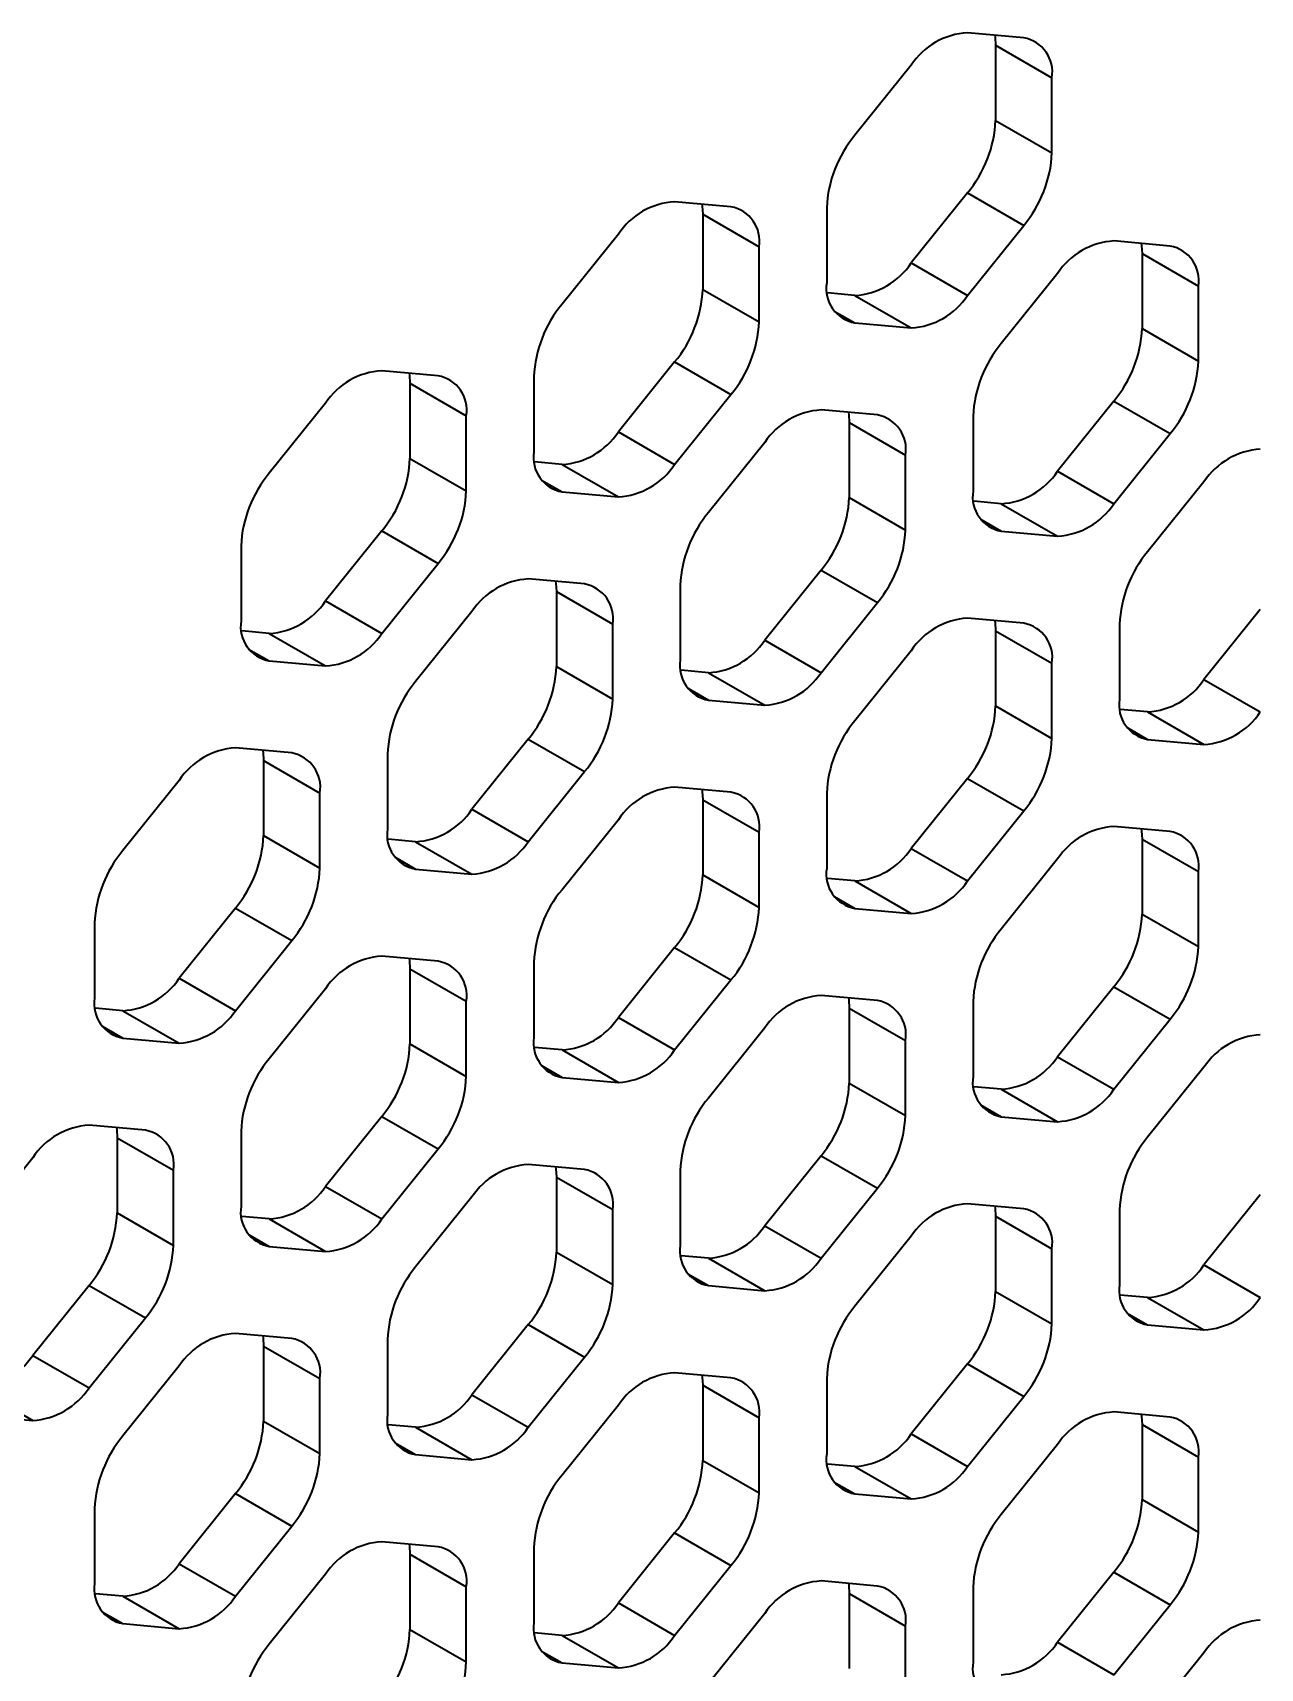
# Model space of a CAD drawing. Header units: millimetres. Extents: x 10 to 515, y -34 to 231.
# Drawn here: x 54.247 to 56.816, y 64.199 to 67.623 of the extents above; entities that cross this region are included whole.
import ezdxf

# ---------------------------------------------------------------- set-up
doc = ezdxf.new("R2010")
doc.units = ezdxf.units.MM

msp = doc.modelspace()

# ---------------------------------------------------------------- linework, layer by layer
at = {"color": 7, "linetype": 'Continuous', "lineweight": 35}
for p, q in [((56.32091, 67.612035), (56.203059, 67.622572)), ((56.261985, 67.596228), (56.379836, 67.528194)), ((56.261985, 67.596228), (56.261985, 67.439085)), ((56.085208, 67.554538), (55.967357, 67.407933)), ((56.379836, 67.371051), (56.379836, 67.528194)), ((56.261985, 67.439085), (56.379836, 67.371051)), ((56.203059, 67.28721), (56.085208, 67.140604)), ((56.203059, 67.28721), (56.32091, 67.219176)), ((55.708084, 67.258258), (55.590233, 67.268795)), ((55.908431, 67.256058), (55.908431, 67.098915)), ((55.649159, 67.242451), (55.76701, 67.174417)), ((55.649159, 67.242451), (55.649159, 67.085308)), ((56.203059, 67.07257), (56.32091, 67.219176)), ((55.472382, 67.200761), (55.354531, 67.054156)), ((56.627323, 67.176064), (56.509472, 67.186602)), ((55.76701, 67.017274), (55.76701, 67.174417)), ((56.568398, 67.160257), (56.686249, 67.092223)), ((56.568398, 67.160257), (56.568398, 67.003114)), ((56.085208, 67.140604), (56.203059, 67.07257)), ((56.391621, 67.118568), (56.27377, 66.971962)), ((55.649159, 67.085308), (55.76701, 67.017274)), ((55.967357, 67.07257), (55.909998, 67.077699)), ((56.686249, 66.93508), (56.686249, 67.092223)), ((55.967357, 67.07257), (56.085208, 67.004536)), ((55.967357, 67.015074), (56.085208, 67.004536)), ((56.568398, 67.003114), (56.686249, 66.93508)), ((55.095258, 66.904481), (54.977407, 66.915019)), ((55.590233, 66.933433), (55.472382, 66.786828)), ((55.590233, 66.933433), (55.708084, 66.865399)), ((55.036333, 66.888674), (55.154184, 66.82064)), ((55.036333, 66.888674), (55.036333, 66.731531)), ((55.295605, 66.902281), (55.295605, 66.745138)), ((54.859556, 66.846985), (54.741705, 66.700379)), ((55.590233, 66.718794), (55.708084, 66.865399)), ((56.509472, 66.85124), (56.391621, 66.704634)), ((56.509472, 66.85124), (56.627323, 66.783206)), ((55.154184, 66.663497), (55.154184, 66.82064)), ((56.014497, 66.822287), (55.896646, 66.832825)), ((55.955572, 66.806481), (56.073423, 66.738447)), ((55.955572, 66.806481), (55.955572, 66.649337)), ((56.214844, 66.820087), (56.214844, 66.662944)), ((55.472382, 66.786828), (55.590233, 66.718794)), ((56.509472, 66.6366), (56.627323, 66.783206)), ((55.778795, 66.764791), (55.660944, 66.618185)), ((56.073423, 66.581303), (56.073423, 66.738447)), ((55.036333, 66.731531), (55.154184, 66.663497)), ((55.354531, 66.718794), (55.297173, 66.723922)), ((55.354531, 66.718794), (55.472382, 66.65076)), ((56.391621, 66.704634), (56.509472, 66.6366)), ((56.698034, 66.682597), (56.580183, 66.535991)), ((55.354531, 66.661297), (55.472382, 66.65076)), ((55.955572, 66.649337), (56.073423, 66.581303)), ((56.27377, 66.6366), (56.216411, 66.641729)), ((56.27377, 66.6366), (56.391621, 66.568566)), ((54.977407, 66.579656), (54.859556, 66.433051)), ((54.977407, 66.579656), (55.095258, 66.511622)), ((56.27377, 66.579103), (56.391621, 66.568566)), ((54.682779, 66.548504), (54.682779, 66.391361)), ((54.977407, 66.365017), (55.095258, 66.511622)), ((55.896646, 66.497463), (55.778795, 66.350857)), ((55.896646, 66.497463), (56.014497, 66.429429)), ((55.401671, 66.46851), (55.28382, 66.479048)), ((55.602018, 66.46631), (55.602018, 66.309167)), ((54.859556, 66.433051), (54.977407, 66.365017)), ((55.342746, 66.452704), (55.460597, 66.38467)), ((55.342746, 66.452704), (55.342746, 66.29556)), ((55.896646, 66.282823), (56.014497, 66.429429)), ((55.165969, 66.411014), (55.048118, 66.264408)), ((56.32091, 66.386316), (56.203059, 66.396854)), ((56.815885, 66.415269), (56.698034, 66.268663)), ((54.741705, 66.365017), (54.684347, 66.370145)), ((54.741705, 66.365017), (54.859556, 66.296983)), ((55.460597, 66.227526), (55.460597, 66.38467)), ((56.261985, 66.37051), (56.379836, 66.302476)), ((56.261985, 66.37051), (56.261985, 66.213367)), ((56.521257, 66.384117), (56.521257, 66.226973)), ((55.778795, 66.350857), (55.896646, 66.282823)), ((56.085208, 66.32882), (55.967357, 66.182214)), ((54.741705, 66.30752), (54.859556, 66.296983)), ((55.342746, 66.29556), (55.460597, 66.227526)), ((55.660944, 66.282823), (55.603585, 66.287952)), ((56.379836, 66.145333), (56.379836, 66.302476)), ((55.660944, 66.282823), (55.778795, 66.214789)), ((56.698034, 66.268663), (56.815885, 66.200629)), ((55.660944, 66.225327), (55.778795, 66.214789)), ((56.261985, 66.213367), (56.379836, 66.145333)), ((56.580183, 66.200629), (56.522824, 66.205758)), ((56.580183, 66.200629), (56.698034, 66.132595)), ((54.788845, 66.114733), (54.670994, 66.125271)), ((55.28382, 66.143686), (55.165969, 65.99708)), ((55.28382, 66.143686), (55.401671, 66.075652)), ((56.580183, 66.143133), (56.698034, 66.132595)), ((54.72992, 66.098927), (54.847771, 66.030893)), ((54.72992, 66.098927), (54.72992, 65.941783)), ((54.989192, 66.112534), (54.989192, 65.95539)), ((54.553143, 66.057237), (54.435292, 65.910631)), ((55.28382, 65.929046), (55.401671, 66.075652)), ((56.203059, 66.061492), (56.085208, 65.914886)), ((56.203059, 66.061492), (56.32091, 65.993458)), ((54.847771, 65.873749), (54.847771, 66.030893)), ((55.708084, 66.03254), (55.590233, 66.043077)), ((55.649159, 66.016733), (55.76701, 65.948699)), ((55.649159, 66.016733), (55.649159, 65.85959)), ((55.908431, 66.03034), (55.908431, 65.873196)), ((55.165969, 65.99708), (55.28382, 65.929046)), ((56.203059, 65.846852), (56.32091, 65.993458)), ((55.472382, 65.975043), (55.354531, 65.828438)), ((55.76701, 65.791556), (55.76701, 65.948699)), ((56.627323, 65.950346), (56.509472, 65.960883)), ((54.72992, 65.941783), (54.847771, 65.873749)), ((55.048118, 65.929046), (54.99076, 65.934175)), ((55.048118, 65.929046), (55.165969, 65.861012)), ((56.085208, 65.914886), (56.203059, 65.846852)), ((56.568398, 65.934539), (56.686249, 65.866505)), ((56.568398, 65.934539), (56.568398, 65.777396)), ((56.391621, 65.892849), (56.27377, 65.746244)), ((55.048118, 65.87155), (55.165969, 65.861012)), ((55.649159, 65.85959), (55.76701, 65.791556)), ((55.967357, 65.846852), (55.909998, 65.851981)), ((55.967357, 65.846852), (56.085208, 65.778818)), ((56.686249, 65.709362), (56.686249, 65.866505)), ((54.670994, 65.789909), (54.553143, 65.643303)), ((54.670994, 65.789909), (54.788845, 65.721875)), ((55.967357, 65.789356), (56.085208, 65.778818)), ((56.568398, 65.777396), (56.686249, 65.709362)), ((54.376367, 65.758757), (54.376367, 65.601613)), ((54.670994, 65.575269), (54.788845, 65.721875)), ((55.590233, 65.707715), (55.472382, 65.561109)), ((55.590233, 65.707715), (55.708084, 65.639681)), ((55.095258, 65.678763), (54.977407, 65.6893)), ((55.295605, 65.676563), (55.295605, 65.51942)), ((54.553143, 65.643303), (54.670994, 65.575269)), ((55.036333, 65.662956), (55.154184, 65.594922)), ((55.036333, 65.662956), (55.036333, 65.505813)), ((55.590233, 65.493075), (55.708084, 65.639681)), ((54.859556, 65.621266), (54.741705, 65.474661)), ((56.014497, 65.596569), (55.896646, 65.607107)), ((56.509472, 65.625521), (56.391621, 65.478916)), ((56.509472, 65.625521), (56.627323, 65.557487)), ((54.435292, 65.575269), (54.377934, 65.580398)), ((54.435292, 65.575269), (54.553143, 65.507235)), ((55.154184, 65.437779), (55.154184, 65.594922)), ((55.955572, 65.580762), (56.073423, 65.512728)), ((55.955572, 65.580762), (55.955572, 65.423619)), ((56.214844, 65.594369), (56.214844, 65.437226)), ((55.472382, 65.561109), (55.590233, 65.493075)), ((55.778795, 65.539073), (55.660944, 65.392467)), ((56.509472, 65.410882), (56.627323, 65.557487)), ((54.435292, 65.517773), (54.553143, 65.507235)), ((55.036333, 65.505813), (55.154184, 65.437779)), ((56.073423, 65.355585), (56.073423, 65.512728)), ((55.354531, 65.493075), (55.297173, 65.498204)), ((55.354531, 65.493075), (55.472382, 65.425041)), ((56.391621, 65.478916), (56.509472, 65.410882)), ((55.354531, 65.435579), (55.472382, 65.425041)), ((56.698034, 65.456879), (56.580183, 65.310273)), ((55.955572, 65.423619), (56.073423, 65.355585)), ((56.27377, 65.410882), (56.216411, 65.41601)), ((56.27377, 65.410882), (56.391621, 65.342848)), ((54.482433, 65.324986), (54.364581, 65.335524)), ((54.977407, 65.353938), (54.859556, 65.207333)), ((54.977407, 65.353938), (55.095258, 65.285904)), ((56.27377, 65.353385), (56.391621, 65.342848)), ((54.423507, 65.309179), (54.541358, 65.241145)), ((54.423507, 65.309179), (54.423507, 65.152036)), ((54.682779, 65.322786), (54.682779, 65.165643)), ((54.24673, 65.26749), (54.128879, 65.120884)), ((54.977407, 65.139299), (55.095258, 65.285904)), ((55.896646, 65.271745), (55.778795, 65.125139)), ((55.896646, 65.271745), (56.014497, 65.203711)), ((54.541358, 65.084002), (54.541358, 65.241145)), ((55.401671, 65.242792), (55.28382, 65.25333)), ((55.342746, 65.226986), (55.460597, 65.158952)), ((55.342746, 65.226986), (55.342746, 65.069842)), ((55.602018, 65.240592), (55.602018, 65.083449)), ((54.859556, 65.207333), (54.977407, 65.139299)), ((55.896646, 65.057105), (56.014497, 65.203711)), ((55.165969, 65.185296), (55.048118, 65.03869)), ((55.460597, 65.001808), (55.460597, 65.158952)), ((56.32091, 65.160598), (56.203059, 65.171136)), ((56.521257, 65.158399), (56.521257, 65.001255)), ((56.815885, 65.189551), (56.698034, 65.042945)), ((54.423507, 65.152036), (54.541358, 65.084002)), ((54.741705, 65.139299), (54.684347, 65.144427)), ((54.741705, 65.139299), (54.859556, 65.071265)), ((55.778795, 65.125139), (55.896646, 65.057105)), ((56.261985, 65.144792), (56.379836, 65.076758)), ((56.261985, 65.144792), (56.261985, 64.987648)), ((56.085208, 65.103102), (55.967357, 64.956496)), ((54.741705, 65.081802), (54.859556, 65.071265)), ((55.342746, 65.069842), (55.460597, 65.001808)), ((55.660944, 65.057105), (55.603585, 65.062234)), ((55.660944, 65.057105), (55.778795, 64.989071)), ((56.379836, 64.919614), (56.379836, 65.076758)), ((56.698034, 65.042945), (56.815885, 64.974911)), ((54.364581, 65.000161), (54.24673, 64.853556)), ((54.364581, 65.000161), (54.482433, 64.932127)), ((55.660944, 64.999608), (55.778795, 64.989071)), ((56.261985, 64.987648), (56.379836, 64.919614)), ((56.580183, 64.974911), (56.522824, 64.98004)), ((56.580183, 64.974911), (56.698034, 64.906877)), ((54.364581, 64.785522), (54.482433, 64.932127)), ((54.788845, 64.889015), (54.670994, 64.899553)), ((54.989192, 64.886815), (54.989192, 64.729672)), ((55.28382, 64.917968), (55.165969, 64.771362)), ((55.28382, 64.917968), (55.401671, 64.849934)), ((56.580183, 64.917415), (56.698034, 64.906877)), ((54.24673, 64.853556), (54.364581, 64.785522)), ((54.72992, 64.873209), (54.847771, 64.805175)), ((54.72992, 64.873209), (54.72992, 64.716065)), ((55.28382, 64.703328), (55.401671, 64.849934)), ((54.553143, 64.831519), (54.435292, 64.684913)), ((55.708084, 64.806821), (55.590233, 64.817359)), ((56.203059, 64.835774), (56.085208, 64.689168)), ((56.203059, 64.835774), (56.32091, 64.76774)), ((54.128879, 64.785522), (54.24673, 64.717488)), ((54.847771, 64.648031), (54.847771, 64.805175)), ((55.649159, 64.791015), (55.76701, 64.722981)), ((55.649159, 64.791015), (55.649159, 64.633872)), ((55.908431, 64.804622), (55.908431, 64.647478)), ((55.165969, 64.771362), (55.28382, 64.703328)), ((55.472382, 64.749325), (55.354531, 64.602719)), ((56.203059, 64.621134), (56.32091, 64.76774)), ((54.128879, 64.728025), (54.24673, 64.717488)), ((54.72992, 64.716065), (54.847771, 64.648031)), ((55.76701, 64.565838), (55.76701, 64.722981)), ((56.627323, 64.724628), (56.509472, 64.735165)), ((55.048118, 64.703328), (54.99076, 64.708457)), ((55.048118, 64.703328), (55.165969, 64.635294)), ((56.085208, 64.689168), (56.203059, 64.621134)), ((56.568398, 64.708821), (56.686249, 64.640787)), ((56.568398, 64.708821), (56.568398, 64.551678)), ((55.048118, 64.645832), (55.165969, 64.635294)), ((56.391621, 64.667131), (56.27377, 64.520526)), ((55.649159, 64.633872), (55.76701, 64.565838)), ((55.967357, 64.621134), (55.909998, 64.626263)), ((55.967357, 64.621134), (56.085208, 64.5531)), ((56.686249, 64.483644), (56.686249, 64.640787)), ((54.670994, 64.564191), (54.553143, 64.417585)), ((54.670994, 64.564191), (54.788845, 64.496157)), ((55.967357, 64.563638), (56.085208, 64.5531)), ((56.568398, 64.551678), (56.686249, 64.483644)), ((54.376367, 64.533039), (54.376367, 64.375895)), ((54.670994, 64.349551), (54.788845, 64.496157)), ((55.590233, 64.481997), (55.472382, 64.335391)), ((55.590233, 64.481997), (55.708084, 64.413963)), ((55.095258, 64.453045), (54.977407, 64.463582)), ((55.295605, 64.450845), (55.295605, 64.293701)), ((54.553143, 64.417585), (54.670994, 64.349551)), ((55.036333, 64.437238), (55.154184, 64.369204)), ((55.036333, 64.437238), (55.036333, 64.280095)), ((55.590233, 64.267357), (55.708084, 64.413963)), ((54.859556, 64.395548), (54.741705, 64.248943)), ((56.014497, 64.370851), (55.896646, 64.381388)), ((56.509472, 64.399803), (56.391621, 64.253198)), ((56.509472, 64.399803), (56.627323, 64.331769)), ((54.435292, 64.349551), (54.377934, 64.35468)), ((54.435292, 64.349551), (54.553143, 64.281517)), ((55.154184, 64.212061), (55.154184, 64.369204)), ((55.955572, 64.355044), (56.073423, 64.28701)), ((55.955572, 64.355044), (55.955572, 64.197901)), ((56.214844, 64.368651), (56.214844, 64.211508)), ((55.472382, 64.335391), (55.590233, 64.267357)), ((55.778795, 64.313354), (55.660944, 64.166749)), ((56.509472, 64.185164), (56.627323, 64.331769)), ((54.435292, 64.292055), (54.553143, 64.281517)), ((55.036333, 64.280095), (55.154184, 64.212061)), ((55.354531, 64.267357), (55.297173, 64.272486)), ((56.073423, 64.129867), (56.073423, 64.28701)), ((55.354531, 64.267357), (55.472382, 64.199323)), ((56.391621, 64.253198), (56.509472, 64.185164)), ((55.354531, 64.209861), (55.472382, 64.199323)), ((56.698034, 64.231161), (56.580183, 64.084555))]:
    msp.add_line(p, q, dxfattribs=at)
at = {"color": 1, "linetype": 'Continuous', "lineweight": 35}
for p, q in [((55.92423, 67.039971), (55.967357, 67.015074)), ((55.311404, 66.686194), (55.354531, 66.661297)), ((56.230643, 66.604), (56.27377, 66.579103)), ((54.698578, 66.332417), (54.741705, 66.30752)), ((55.617817, 66.250223), (55.660944, 66.225327)), ((56.537056, 66.168029), (56.580183, 66.143133)), ((55.004991, 65.896446), (55.048118, 65.87155)), ((55.92423, 65.814253), (55.967357, 65.789356)), ((54.392165, 65.54267), (54.435292, 65.517773)), ((55.311404, 65.460476), (55.354531, 65.435579)), ((56.230643, 65.378282), (56.27377, 65.353385)), ((54.698578, 65.106699), (54.741705, 65.081802)), ((55.617817, 65.024505), (55.660944, 64.999608)), ((56.537056, 64.942311), (56.580183, 64.917415)), ((55.004991, 64.670728), (55.048118, 64.645832)), ((55.92423, 64.588534), (55.967357, 64.563638)), ((54.392165, 64.316951), (54.435292, 64.292055)), ((55.311404, 64.234758), (55.354531, 64.209861))]:
    msp.add_line(p, q, dxfattribs=at)
at = {"color": 7, "linetype": 'Continuous', "lineweight": 35, "flags": 128}
for points in [[(56.260417, 67.617444), (56.260976, 67.613409), (56.261985, 67.596228)], [(55.647592, 67.263667), (55.64815, 67.259632), (55.649159, 67.242451)], [(56.56683, 67.181473), (56.567389, 67.177439), (56.568398, 67.160257)], [(55.034766, 66.90989), (55.035325, 66.905856), (55.036333, 66.888674)], [(55.954004, 66.827696), (55.954563, 66.823662), (55.955572, 66.806481)], [(55.341179, 66.473919), (55.341738, 66.469885), (55.342746, 66.452704)], [(56.260417, 66.391725), (56.260976, 66.387691), (56.261985, 66.37051)], [(54.728353, 66.120142), (54.728912, 66.116108), (54.72992, 66.098927)], [(55.647592, 66.037949), (55.64815, 66.033914), (55.649159, 66.016733)], [(56.56683, 65.955755), (56.567389, 65.951721), (56.568398, 65.934539)], [(55.034766, 65.684172), (55.035325, 65.680137), (55.036333, 65.662956)], [(55.954004, 65.601978), (55.954563, 65.597944), (55.955572, 65.580762)], [(54.42194, 65.330395), (54.422499, 65.326361), (54.423507, 65.309179)], [(55.341179, 65.248201), (55.341738, 65.244167), (55.342746, 65.226986)], [(56.260417, 65.166007), (56.260976, 65.161973), (56.261985, 65.144792)], [(54.728353, 64.894424), (54.728912, 64.89039), (54.72992, 64.873209)], [(55.647592, 64.81223), (55.64815, 64.808196), (55.649159, 64.791015)], [(56.56683, 64.730037), (56.567389, 64.726002), (56.568398, 64.708821)], [(55.034766, 64.458454), (55.035325, 64.454419), (55.036333, 64.437238)], [(55.954004, 64.37626), (55.954563, 64.372226), (55.955572, 64.355044)]]:
    msp.add_lwpolyline(points, dxfattribs=at)
at = {"color": 7, "linetype": 'Continuous', "lineweight": 35}
for centre, radius, start, end in [((56.212159, 67.470718), 0.152127, 93.429538, 146.565085), ((56.307494, 67.539978), 0.073295, 350.748121, 79.453222), ((56.00644, 67.450864), 0.255816, 320.227928, 357.360713), ((56.163976, 67.244278), 0.255816, 140.227928, 177.360713), ((56.124291, 67.38283), 0.255816, 320.227928, 357.360713), ((55.599334, 67.116941), 0.152127, 93.429538, 146.565085), ((55.694669, 67.186201), 0.073295, 350.748121, 79.453222), ((56.518572, 67.034747), 0.152127, 93.429538, 146.565085), ((56.613907, 67.104007), 0.073295, 350.748121, 79.453222), ((55.958256, 67.224425), 0.152127, 273.429538, 326.565085), ((55.393614, 67.097088), 0.255816, 320.227928, 357.360713), ((55.980773, 67.087131), 0.073295, 170.748121, 259.453222), ((55.55115, 66.890501), 0.255816, 140.227928, 177.360713), ((56.076108, 67.156391), 0.152127, 273.429538, 326.565085), ((55.511465, 67.029054), 0.255816, 320.227928, 357.360713), ((56.312853, 67.014894), 0.255816, 320.227928, 357.360713), ((56.470389, 66.808308), 0.255816, 140.227928, 177.360713), ((54.986508, 66.763164), 0.152127, 93.429538, 146.565085), ((55.081843, 66.832424), 0.073295, 350.748121, 79.453222), ((56.430704, 66.94686), 0.255816, 320.227928, 357.360713), ((55.905746, 66.680971), 0.152127, 93.429538, 146.565085), ((56.001081, 66.750231), 0.073295, 350.748121, 79.453222), ((55.345431, 66.870648), 0.152127, 273.429538, 326.565085), ((55.367947, 66.733354), 0.073295, 170.748121, 259.453222), ((56.824985, 66.598777), 0.152127, 93.429538, 146.565085), ((54.938324, 66.536725), 0.255816, 140.227928, 177.360713), ((54.780788, 66.743311), 0.255816, 320.227928, 357.360713), ((55.463282, 66.802614), 0.152127, 273.429538, 326.565085), ((56.264669, 66.788454), 0.152127, 273.429538, 326.565085), ((54.89864, 66.675277), 0.255816, 320.227928, 357.360713), ((55.700027, 66.661117), 0.255816, 320.227928, 357.360713), ((56.287185, 66.65116), 0.073295, 170.748121, 259.453222), ((56.38252, 66.72042), 0.152127, 273.429538, 326.565085), ((55.857563, 66.454531), 0.255816, 140.227928, 177.360713), ((55.817878, 66.593083), 0.255816, 320.227928, 357.360713), ((56.776801, 66.372337), 0.255816, 140.227928, 177.360713), ((55.292921, 66.327194), 0.152127, 93.429538, 146.565085), ((55.388256, 66.396454), 0.073295, 350.748121, 79.453222), ((54.732605, 66.516871), 0.152127, 273.429538, 326.565085), ((54.755121, 66.379577), 0.073295, 170.748121, 259.453222), ((56.212159, 66.245), 0.152127, 93.429538, 146.565085), ((54.850456, 66.448837), 0.152127, 273.429538, 326.565085), ((56.307494, 66.31426), 0.073295, 350.748121, 79.453222), ((55.651843, 66.434677), 0.152127, 273.429538, 326.565085), ((55.087201, 66.30734), 0.255816, 320.227928, 357.360713), ((55.67436, 66.297383), 0.073295, 170.748121, 259.453222), ((55.244737, 66.100754), 0.255816, 140.227928, 177.360713), ((55.769695, 66.366643), 0.152127, 273.429538, 326.565085), ((56.571082, 66.352483), 0.152127, 273.429538, 326.565085), ((55.205053, 66.239306), 0.255816, 320.227928, 357.360713), ((56.593598, 66.215189), 0.073295, 170.748121, 259.453222), ((56.00644, 66.225146), 0.255816, 320.227928, 357.360713), ((56.688933, 66.284449), 0.152127, 273.429538, 326.565085), ((56.163976, 66.01856), 0.255816, 140.227928, 177.360713), ((54.680095, 65.973417), 0.152127, 93.429538, 146.565085), ((56.124291, 66.157112), 0.255816, 320.227928, 357.360713), ((54.77543, 66.042677), 0.073295, 350.748121, 79.453222), ((55.599334, 65.891223), 0.152127, 93.429538, 146.565085), ((55.694669, 65.960483), 0.073295, 350.748121, 79.453222), ((55.039018, 66.0809), 0.152127, 273.429538, 326.565085), ((55.061534, 65.943606), 0.073295, 170.748121, 259.453222), ((56.518572, 65.809029), 0.152127, 93.429538, 146.565085), ((56.613907, 65.878289), 0.073295, 350.748121, 79.453222), ((54.474376, 65.953563), 0.255816, 320.227928, 357.360713), ((55.156869, 66.012866), 0.152127, 273.429538, 326.565085), ((55.958256, 65.998706), 0.152127, 273.429538, 326.565085), ((54.631911, 65.746977), 0.255816, 140.227928, 177.360713), ((54.592227, 65.885529), 0.255816, 320.227928, 357.360713), ((55.393614, 65.871369), 0.255816, 320.227928, 357.360713), ((55.980773, 65.861413), 0.073295, 170.748121, 259.453222), ((56.076108, 65.930672), 0.152127, 273.429538, 326.565085), ((55.55115, 65.664783), 0.255816, 140.227928, 177.360713), ((55.511465, 65.803335), 0.255816, 320.227928, 357.360713), ((56.312853, 65.789176), 0.255816, 320.227928, 357.360713), ((56.470389, 65.582589), 0.255816, 140.227928, 177.360713), ((56.430704, 65.721142), 0.255816, 320.227928, 357.360713), ((54.986508, 65.537446), 0.152127, 93.429538, 146.565085), ((55.081843, 65.606706), 0.073295, 350.748121, 79.453222), ((54.426192, 65.727123), 0.152127, 273.429538, 326.565085), ((55.905746, 65.455252), 0.152127, 93.429538, 146.565085), ((54.448708, 65.589829), 0.073295, 170.748121, 259.453222), ((54.544043, 65.659089), 0.152127, 273.429538, 326.565085), ((56.001081, 65.524512), 0.073295, 350.748121, 79.453222), ((55.345431, 65.64493), 0.152127, 273.429538, 326.565085), ((54.780788, 65.517593), 0.255816, 320.227928, 357.360713), ((55.367947, 65.507636), 0.073295, 170.748121, 259.453222), ((56.824985, 65.373059), 0.152127, 93.429538, 146.565085), ((54.938324, 65.311006), 0.255816, 140.227928, 177.360713), ((55.463282, 65.576896), 0.152127, 273.429538, 326.565085), ((56.264669, 65.562736), 0.152127, 273.429538, 326.565085), ((54.89864, 65.449559), 0.255816, 320.227928, 357.360713), ((56.287185, 65.425442), 0.073295, 170.748121, 259.453222), ((55.700027, 65.435399), 0.255816, 320.227928, 357.360713), ((56.38252, 65.494702), 0.152127, 273.429538, 326.565085), ((55.857563, 65.228813), 0.255816, 140.227928, 177.360713), ((54.373682, 65.183669), 0.152127, 93.429538, 146.565085), ((55.817878, 65.367365), 0.255816, 320.227928, 357.360713), ((54.469017, 65.252929), 0.073295, 350.748121, 79.453222), ((56.776801, 65.146619), 0.255816, 140.227928, 177.360713), ((55.292921, 65.101476), 0.152127, 93.429538, 146.565085), ((55.388256, 65.170736), 0.073295, 350.748121, 79.453222), ((54.732605, 65.291153), 0.152127, 273.429538, 326.565085), ((54.755121, 65.153859), 0.073295, 170.748121, 259.453222), ((56.212159, 65.019282), 0.152127, 93.429538, 146.565085), ((56.307494, 65.088542), 0.073295, 350.748121, 79.453222), ((54.167963, 65.163816), 0.255816, 320.227928, 357.360713), ((54.850456, 65.223119), 0.152127, 273.429538, 326.565085), ((55.651843, 65.208959), 0.152127, 273.429538, 326.565085), ((54.285814, 65.095782), 0.255816, 320.227928, 357.360713), ((55.087201, 65.081622), 0.255816, 320.227928, 357.360713), ((55.67436, 65.071665), 0.073295, 170.748121, 259.453222), ((55.769695, 65.140925), 0.152127, 273.429538, 326.565085), ((55.244737, 64.875036), 0.255816, 140.227928, 177.360713), ((56.571082, 65.126765), 0.152127, 273.429538, 326.565085), ((55.205053, 65.013588), 0.255816, 320.227928, 357.360713), ((56.00644, 64.999428), 0.255816, 320.227928, 357.360713), ((56.593598, 64.989471), 0.073295, 170.748121, 259.453222), ((56.163976, 64.792842), 0.255816, 140.227928, 177.360713), ((56.688933, 65.058731), 0.152127, 273.429538, 326.565085), ((56.124291, 64.931394), 0.255816, 320.227928, 357.360713), ((54.680095, 64.747699), 0.152127, 93.429538, 146.565085), ((54.77543, 64.816959), 0.073295, 350.748121, 79.453222), ((54.119779, 64.937376), 0.152127, 273.429538, 326.565085), ((55.599334, 64.665505), 0.152127, 93.429538, 146.565085), ((54.23763, 64.869342), 0.152127, 273.429538, 326.565085), ((55.694669, 64.734765), 0.073295, 350.748121, 79.453222), ((55.039018, 64.855182), 0.152127, 273.429538, 326.565085), ((54.474376, 64.727845), 0.255816, 320.227928, 357.360713), ((55.061534, 64.717888), 0.073295, 170.748121, 259.453222), ((56.518572, 64.583311), 0.152127, 93.429538, 146.565085), ((56.613907, 64.652571), 0.073295, 350.748121, 79.453222), ((54.631911, 64.521259), 0.255816, 140.227928, 177.360713), ((55.156869, 64.787148), 0.152127, 273.429538, 326.565085), ((55.958256, 64.772988), 0.152127, 273.429538, 326.565085), ((54.592227, 64.659811), 0.255816, 320.227928, 357.360713), ((55.980773, 64.635694), 0.073295, 170.748121, 259.453222), ((55.393614, 64.645651), 0.255816, 320.227928, 357.360713), ((56.076108, 64.704954), 0.152127, 273.429538, 326.565085), ((55.55115, 64.439065), 0.255816, 140.227928, 177.360713), ((55.511465, 64.577617), 0.255816, 320.227928, 357.360713), ((56.312853, 64.563458), 0.255816, 320.227928, 357.360713), ((56.470389, 64.356871), 0.255816, 140.227928, 177.360713), ((56.430704, 64.495424), 0.255816, 320.227928, 357.360713), ((54.986508, 64.311728), 0.152127, 93.429538, 146.565085), ((55.081843, 64.380988), 0.073295, 350.748121, 79.453222), ((54.426192, 64.501405), 0.152127, 273.429538, 326.565085), ((54.448708, 64.364111), 0.073295, 170.748121, 259.453222), ((55.905746, 64.229534), 0.152127, 93.429538, 146.565085), ((56.001081, 64.298794), 0.073295, 350.748121, 79.453222), ((54.544043, 64.433371), 0.152127, 273.429538, 326.565085), ((55.345431, 64.419211), 0.152127, 273.429538, 326.565085), ((54.780788, 64.291874), 0.255816, 320.227928, 357.360713), ((55.367947, 64.281918), 0.073295, 170.748121, 259.453222), ((56.824985, 64.14734), 0.152127, 93.429538, 146.565085), ((54.938324, 64.085288), 0.255816, 140.227928, 177.360713), ((55.463282, 64.351177), 0.152127, 273.429538, 326.565085), ((56.264669, 64.337018), 0.152127, 273.429538, 326.565085), ((54.89864, 64.22384), 0.255816, 320.227928, 357.360713), ((56.287185, 64.199724), 0.073295, 170.748121, 259.453222)]:
    msp.add_arc(centre, radius, start, end, dxfattribs=at)

doc.saveas('drawing.dxf')
